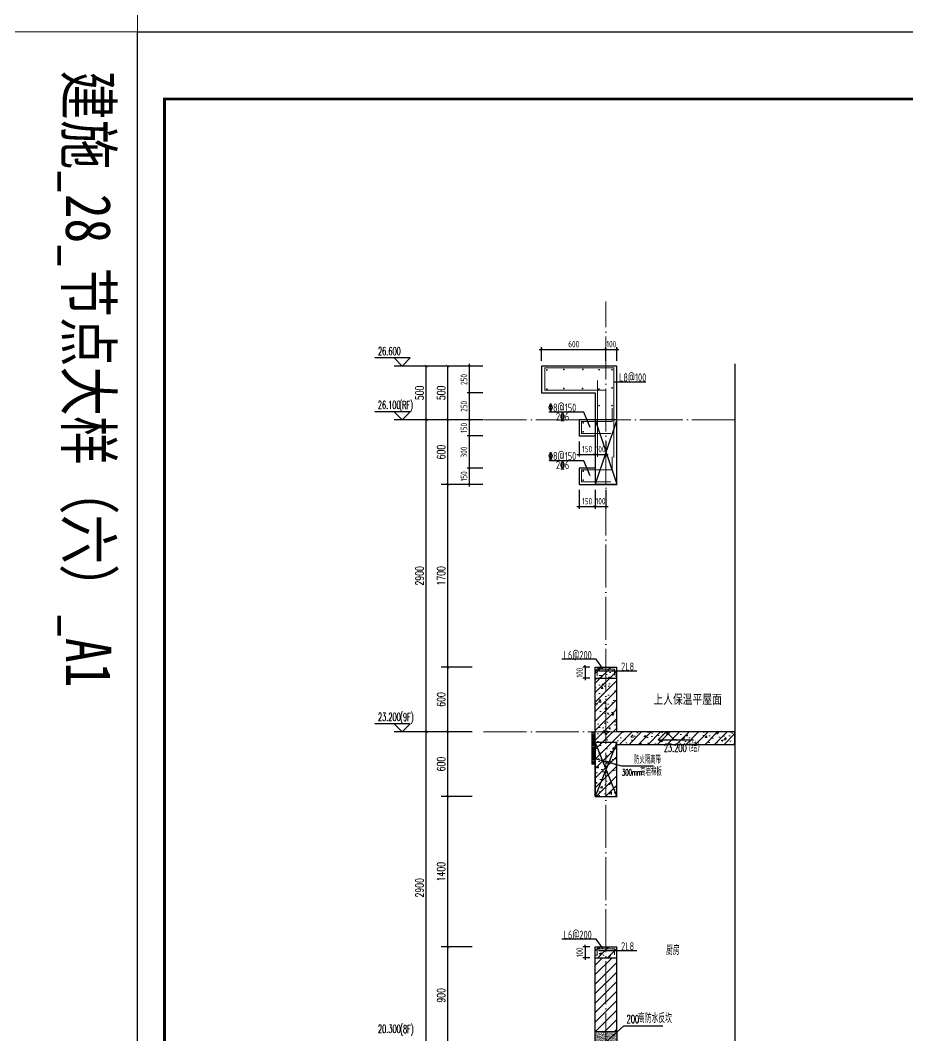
# Model space of a CAD drawing. Extents: x -668857 to 154266, y -275694 to 291306.
# Drawn here: x 89767 to 98016, y 157874 to 167313 of the extents above; entities that cross this region are included whole.
import ezdxf

# ---------------------------------------------------------------- set-up
doc = ezdxf.new("R2010")
doc.units = 0
doc.header["$LTSCALE"] = 1000
doc.linetypes.add('DOTE', pattern=[2.42, 2, -0.2, 0.02, -0.2])
doc.layers.get('0').update_dxf_attribs({"linetype": 'CONTINUOUS'})
doc.layers.get('DEFPOINTS').update_dxf_attribs({"linetype": 'CONTINUOUS'})
for name, color, linetype in [('DIM', 2, 'CONTINUOUS'), ('DIM_ELEV', 3, 'CONTINUOUS'), ('DIM_IDEN', 67, 'CONTINUOUS'), ('DIM_SYMB', 3, 'CONTINUOUS'), ('PUB_DIM', 3, 'CONTINUOUS'), ('PUB_TEXT', 2, 'CONTINUOUS'), ('REIN', 6, 'CONTINUOUS'), ('S-大样-砼线', 7, 'CONTINUOUS'), ('S-引出线', 40, 'CONTINUOUS'), ('TEXT', 2, 'CONTINUOUS'), ('WALL', 5, 'CONTINUOUS'), ('yichutu', 7, 'CONTINUOUS'), ('导图字', 7, 'CONTINUOUS'), ('看线', 251, 'CONTINUOUS'), ('立面-看线', 251, 'CONTINUOUS')]:
    doc.layers.add(name, color=color, linetype=linetype)
for name, color, linetype, lineweight in [('DOTE', 19, 'DOTE', 9), ('PUB_HATCH', 8, 'CONTINUOUS', 9), ('内粉刷', 37, 'CONTINUOUS', 9), ('图框', 9, 'CONTINUOUS', 18)]:
    doc.layers.add(name, color=color, linetype=linetype, lineweight=lineweight)
doc.styles.add('_TCH_DIM', font='SIMPLEX.shx', dxfattribs={"width": 0.7, "bigfont": 'GBCBIG.shx'})
doc.styles.add('_TCH_DIM_T3', font='SIMPLEX', dxfattribs={"width": 0.705882, "bigfont": 'GBCBIG'})
doc.styles.add('DIM_FONT_T3', font='SIMPLEX', dxfattribs={"width": 0.705882, "bigfont": 'GBCBIG'})
doc.styles.add('TSSD_DIMENSION', font='Tssdeng.shx', dxfattribs={"width": 0.7, "bigfont": 'tssdchn.shx'})
doc.styles.add('TSSD_REIN', font='tssdeng.shx', dxfattribs={"width": 0.7, "height": 300, "bigfont": 'tssdchn.shx'})
doc.styles.add('w', font='tssdeng.shx', dxfattribs={"width": 0.8, "bigfont": 'tssdchn.shx'})
doc.styles.add('黑体', font='simhei.ttf')
doc.dimstyles.new('_TCH_ARCH&&25', dxfattribs={"dimtxt": 74.375, "dimasz": 25, "dimexe": 62.5, "dimexo": 75, "dimgap": 25, "dimtad": 1, "dimdec": 0, "dimzin": 0, "dimdsep": 46, "dimtxsty": '_TCH_DIM_T3', "dimblk": 'ARCHTICK', "dimcen": 0.09, "dimclrt": 7, "dimazin": 0, "dimtfac": 1, "dimtdec": 0, "dimtix": 1, "dimtmove": 2, "dimatfit": 3, "dimldrblk": 'ARCHTICK', "dimfxl": 0, "dimtolj": 1, "dimtzin": 0, "dimarcsym": 0})
doc.dimstyles.new('TSSD_20_20', dxfattribs={"dimtxt": 60, "dimasz": 20, "dimexe": 20, "dimexo": 50, "dimgap": 20, "dimtad": 1, "dimdec": 0, "dimzin": 0, "dimdsep": 46, "dimtxsty": 'TSSD_DIMENSION', "dimblk": 'ARCHTICK', "dimblk1": 'ARCHTICK', "dimblk2": 'ARCHTICK', "dimcen": 0, "dimdle": 20, "dimclrt": 7, "dimadec": 0, "dimazin": 0, "dimtfac": 1, "dimtdec": 0, "dimtix": 1, "dimtmove": 2, "dimatfit": 3, "dimfxl": 0, "dimtolj": 1, "dimtzin": 0, "dimarcsym": 0})
pattern_1 = [(45, (0, 0), (-44.194174, 44.194174), []), (50, (0, 0), (179.315046, -15.688034), [18.75, -206.25]), (355, (0, 0), (-34.687833, 188.048033), [15, -165]), (100.4514, (14.94, -1.3), (144.627345, 172.359886), [15.935047, -175.285528]), (46.1842, (0, 50), (266.81026, -41.379754), [28.125, -309.375]), (96.6356, (22.23, 46.55), (233.665676, 243.52947), [23.90257, -262.92825]), (351.1842, (0, 50), (233.66549, 243.52965), [22.5, -247.5]), (21, (25, 37.5), (149.226763, -100.654723), [18.75, -206.25]), (326, (25, 37.5), (60.828833, 181.28751), [15, -165]), (71.4514, (37.44, 29.11), (210.055657, 80.632624), [15.935047, -175.285528]), (37.5, (0, 0), (3.039964, 83.2234635), [0, -163, 0, -167.5, 0, -165.625]), (7.5, (0, 0), (65.767384, 98.602928), [0, -95.5, 0, -159.25, 0, -63.125]), (327.5, (-55.75, 0), (133.455609, -5.638718), [0, -62.5, 0, -195, 0, -258.75]), (317.5, (-80.75, 0), (145.796542, 25.026246), [0, -81.25, 0, -129.5, 0, -183.75])]
pattern_2 = [(45, (-562273.49, 314642.066), (-44.194174, 44.194174), []), (50, (-562273.49, 314642.07), (179.315046, -15.688034), [18.75, -206.25]), (355, (-562273.49, 314642.07), (-34.687833, 188.048033), [15, -165]), (100.4514, (-562258.55, 314640.76), (144.627345, 172.359886), [15.935047, -175.28553]), (46.1842, (-562273.49, 314692.07), (266.81026, -41.37975), [28.125, -309.375]), (96.6356, (-562251.25, 314688.62), (233.66568, 243.52947), [23.90257, -262.92825]), (351.1842, (-562273.5, 314692.07), (233.66549, 243.52965), [22.5, -247.5]), (21, (-562248.49, 314679.57), (149.226763, -100.654723), [18.75, -206.25]), (326, (-562248.49, 314679.57), (60.828833, 181.28751), [15, -165]), (71.4514, (-562236.05, 314671.18), (210.055657, 80.632624), [15.935047, -175.28553]), (37.5, (-562273.49, 314642.066), (3.039964, 83.2234635), [0, -163, 0, -167.5, 0, -165.625]), (7.5, (-562273.49, 314642.07), (65.767384, 98.602928), [0, -95.5, 0, -159.25, 0, -63.125]), (327.5, (-562329.24, 314642.066), (133.455609, -5.638718), [0, -62.5, 0, -195, 0, -258.75]), (317.5, (-562354.24, 314642.07), (145.796542, 25.026246), [0, -81.25, 0, -129.5, 0, -183.75])]

# ---------------------------------------------------------------- blocks, each defined once
blk = doc.blocks.new('GFDDDDRG')
at = {"layer": '图框'}
blk.add_lwpolyline([(923310, -107437), (923310, -159999), (893610, -159999), (893610, -107437)], close=True, dxfattribs=at)
blk.add_lwpolyline([(923310, -107437), (923310, -159999), (893610, -159999), (893610, -107437)], close=True, dxfattribs=at)
at = {"layer": '图框', "const_width": 50}
blk.add_lwpolyline([(894110, -159499), (922810, -159499), (922810, -108687), (894110, -108687)], close=True, dxfattribs=at)
blk = doc.blocks.new('yct-1051-594-26275-14850-25-1002.0')
at = {"layer": 'yichutu', "color": 7}
blk.add_lwpolyline([(0, 0), (0, 14850), (26275, 14850), (26275, 0)], close=True, dxfattribs=at)
blk = doc.blocks.new('_ArchTick')
at = {"color": 0, "linetype": 'ByBlock', "const_width": 0.15}
blk.add_lwpolyline([(-0.5, -0.5), (0.5, 0.5)], dxfattribs=at)
blk = doc.blocks.new('*D2228')
at = {"layer": 'DEFPOINTS', "color": 0}
for p in [(950479.7, -117286.1), (950645.6, -117286.1), (950479.7, -117371.1)]:
    blk.add_point(p, dxfattribs=at)
at = {"layer": 'PUB_DIM', "color": 0, "lineweight": -2}
for p, q in [((950554.7, -117286.1), (950708.1, -117286.1)), ((950645.6, -117286.1), (950645.6, -117261.1)), ((950645.6, -117371.1), (950645.6, -117286.1)), ((950554.7, -117371.1), (950708.1, -117371.1)), ((950645.6, -117371.1), (950645.6, -117396.1))]:
    blk.add_line(p, q, dxfattribs=at)
at = {"layer": 'PUB_DIM', "color": 0, "lineweight": -2, "xscale": 25, "yscale": 25, "zscale": 25}
for p, rotation in [((950645.6, -117286.1), 270), ((950645.6, -117371.1), 90)]:
    blk.add_blockref('_ArchTick', p, dxfattribs=dict(at, rotation=rotation))
at = {"layer": 'PUB_DIM', "color": 7, "insert": (950583.4, -117328.6), "char_height": 74.38, "attachment_point": 5, "rotation": 90, "style": '_TCH_DIM_T3'}
blk.add_mtext('\\A1;85', dxfattribs=at)
blk = doc.blocks.new('VDVDXAXFSFFX')
at = {"layer": 'PUB_HATCH'}
h = blk.add_hatch(dxfattribs=at)
h.set_pattern_fill('DOTS', color=251, scale=2, style=0)
h.set_pattern_definition([(0, (924712.4965, -148185.593), (1.5875, 3.175), [0, -3.175])])
h.paths.add_polyline_path([(924682.5, -148185.6), (924712.5, -148185.6), (924712.5, -147935.6), (924712.5, -147885.6), (924712.5, -147885.6), (924712.5, -147885.6), (924682.5, -147885.6)])
at = {"layer": 'DIM_IDEN', "color": 5}
for p, q in [((924695.5, -148129.3), (924955.6, -148202.9)), ((924955.6, -148202.9), (925253.4, -148202.9))]:
    blk.add_line(p, q, dxfattribs=at)
at = {"layer": 'PUB_HATCH', "color": 5}
blk.add_lwpolyline([(924712.5, -147885.6), (924682.5, -147885.6), (924682.5, -148185.6), (924712.5, -148185.6)], close=True, dxfattribs=at)
at = {"layer": 'PUB_TEXT', "style": 'DIM_FONT_T3', "width": 0.705882}
blk.add_text('防火隔离带', height=71.49, dxfattribs=at).set_placement((925072.6, -148181.9))
at = {"layer": 'PUB_TEXT', "color": 5, "style": 'DIM_FONT_T3'}
for s, height, width, p in [('300mm', 59.5, 0.49827, (924960.4, -148292.9)), ('高岩棉板', 71.49, 0.705882, (925129.8, -148292.9))]:
    blk.add_text(s, height=height, dxfattribs=dict(at, width=width)).set_placement(p)
blk = doc.blocks.new('*D2743')
at = {"layer": 'DEFPOINTS', "color": 0}
for p in [(94961.1, 163449), (95111.1, 163449), (95111.1, 163277.1)]:
    blk.add_point(p, dxfattribs=at)
at = {"layer": 'DIM', "color": 0, "lineweight": -2}
for p, q in [((94961.1, 163399), (94961.1, 163257.1)), ((95111.1, 163399), (95111.1, 163257.1)), ((94941.1, 163277.1), (95131.1, 163277.1))]:
    blk.add_line(p, q, dxfattribs=at)
at = {"layer": 'DIM', "color": 0, "lineweight": -2, "xscale": 20, "yscale": 20, "zscale": 20, "rotation": 180}
blk.add_blockref('_ArchTick', (94961.1, 163277.1), dxfattribs=at)
at = {"layer": 'DIM', "color": 0, "lineweight": -2, "xscale": 20, "yscale": 20, "zscale": 20}
blk.add_blockref('_ArchTick', (95111.1, 163277.1), dxfattribs=at)
at = {"layer": 'DIM', "color": 7, "insert": (95036.1, 163327.1), "char_height": 60, "attachment_point": 5, "style": 'TSSD_DIMENSION'}
blk.add_mtext('\\A1;150', dxfattribs=at)
blk = doc.blocks.new('*D2744')
at = {"layer": 'DEFPOINTS', "color": 0}
for p in [(95111.1, 163449), (95211.1, 163449), (95211.1, 163277.1)]:
    blk.add_point(p, dxfattribs=at)
at = {"layer": 'DIM', "color": 0, "lineweight": -2}
for p, q in [((95111.1, 163399), (95111.1, 163257.1)), ((95211.1, 163399), (95211.1, 163257.1)), ((95111.1, 163277.1), (95091.1, 163277.1)), ((95111.1, 163277.1), (95211.1, 163277.1)), ((95211.1, 163277.1), (95231.1, 163277.1))]:
    blk.add_line(p, q, dxfattribs=at)
at = {"layer": 'DIM', "color": 0, "lineweight": -2, "xscale": 20, "yscale": 20, "zscale": 20}
blk.add_blockref('_ArchTick', (95111.1, 163277.1), dxfattribs=at)
at = {"layer": 'DIM', "color": 0, "lineweight": -2, "xscale": 20, "yscale": 20, "zscale": 20, "rotation": 180}
blk.add_blockref('_ArchTick', (95211.1, 163277.1), dxfattribs=at)
at = {"layer": 'DIM', "color": 7, "insert": (95161.1, 163327.1), "char_height": 60, "attachment_point": 5, "style": 'TSSD_DIMENSION'}
blk.add_mtext('\\A1;100', dxfattribs=at)
blk = doc.blocks.new('*D2745')
at = {"layer": 'DEFPOINTS', "color": 0}
for p in [(95211.1, 164253.2), (94611.1, 164099), (95211.1, 164099)]:
    blk.add_point(p, dxfattribs=at)
at = {"layer": 'DIM', "color": 0, "lineweight": -2}
for p, q in [((94591.1, 164253.2), (95231.1, 164253.2)), ((94611.1, 164149), (94611.1, 164273.2)), ((95211.1, 164149), (95211.1, 164273.2))]:
    blk.add_line(p, q, dxfattribs=at)
at = {"layer": 'DIM', "color": 0, "lineweight": -2, "xscale": 20, "yscale": 20, "zscale": 20, "rotation": 180}
blk.add_blockref('_ArchTick', (94611.1, 164253.2), dxfattribs=at)
at = {"layer": 'DIM', "color": 0, "lineweight": -2, "xscale": 20, "yscale": 20, "zscale": 20}
blk.add_blockref('_ArchTick', (95211.1, 164253.2), dxfattribs=at)
at = {"layer": 'DIM', "color": 7, "insert": (94911.1, 164303.2), "char_height": 60, "attachment_point": 5, "style": 'TSSD_DIMENSION'}
blk.add_mtext('\\A1;600', dxfattribs=at)
blk = doc.blocks.new('*D2746')
at = {"layer": 'DEFPOINTS', "color": 0}
for p in [(95311.1, 164253.2), (95211.1, 164099), (95311.1, 164099)]:
    blk.add_point(p, dxfattribs=at)
at = {"layer": 'DIM', "color": 0, "lineweight": -2}
for p, q in [((95211.1, 164253.2), (95191.1, 164253.2)), ((95211.1, 164149), (95211.1, 164273.2)), ((95211.1, 164253.2), (95311.1, 164253.2)), ((95311.1, 164149), (95311.1, 164273.2)), ((95311.1, 164253.2), (95331.1, 164253.2))]:
    blk.add_line(p, q, dxfattribs=at)
at = {"layer": 'DIM', "color": 0, "lineweight": -2, "xscale": 20, "yscale": 20, "zscale": 20}
blk.add_blockref('_ArchTick', (95211.1, 164253.2), dxfattribs=at)
at = {"layer": 'DIM', "color": 0, "lineweight": -2, "xscale": 20, "yscale": 20, "zscale": 20, "rotation": 180}
blk.add_blockref('_ArchTick', (95311.1, 164253.2), dxfattribs=at)
at = {"layer": 'DIM', "color": 7, "insert": (95261.1, 164303.2), "char_height": 60, "attachment_point": 5, "style": 'TSSD_DIMENSION'}
blk.add_mtext('\\A1;100', dxfattribs=at)
blk = doc.blocks.new('*D2747')
at = {"layer": 'DEFPOINTS', "color": 0}
for p in [(94961.1, 162999), (95111.1, 162999), (95111.1, 162792.6)]:
    blk.add_point(p, dxfattribs=at)
at = {"layer": 'DIM', "color": 0, "lineweight": -2}
for p, q in [((94961.1, 162949), (94961.1, 162772.6)), ((95111.1, 162949), (95111.1, 162772.6)), ((94941.1, 162792.6), (95131.1, 162792.6))]:
    blk.add_line(p, q, dxfattribs=at)
at = {"layer": 'DIM', "color": 0, "lineweight": -2, "xscale": 20, "yscale": 20, "zscale": 20, "rotation": 180}
blk.add_blockref('_ArchTick', (94961.1, 162792.6), dxfattribs=at)
at = {"layer": 'DIM', "color": 0, "lineweight": -2, "xscale": 20, "yscale": 20, "zscale": 20}
blk.add_blockref('_ArchTick', (95111.1, 162792.6), dxfattribs=at)
at = {"layer": 'DIM', "color": 7, "insert": (95036.1, 162842.6), "char_height": 60, "attachment_point": 5, "style": 'TSSD_DIMENSION'}
blk.add_mtext('\\A1;150', dxfattribs=at)
blk = doc.blocks.new('*D2748')
at = {"layer": 'DEFPOINTS', "color": 0}
for p in [(95111.1, 162999), (95211.1, 162999), (95211.1, 162792.6)]:
    blk.add_point(p, dxfattribs=at)
at = {"layer": 'DIM', "color": 0, "lineweight": -2}
for p, q in [((95111.1, 162949), (95111.1, 162772.6)), ((95211.1, 162949), (95211.1, 162772.6)), ((95111.1, 162792.6), (95091.1, 162792.6)), ((95111.1, 162792.6), (95211.1, 162792.6)), ((95211.1, 162792.6), (95231.1, 162792.6))]:
    blk.add_line(p, q, dxfattribs=at)
at = {"layer": 'DIM', "color": 0, "lineweight": -2, "xscale": 20, "yscale": 20, "zscale": 20}
blk.add_blockref('_ArchTick', (95111.1, 162792.6), dxfattribs=at)
at = {"layer": 'DIM', "color": 0, "lineweight": -2, "xscale": 20, "yscale": 20, "zscale": 20, "rotation": 180}
blk.add_blockref('_ArchTick', (95211.1, 162792.6), dxfattribs=at)
at = {"layer": 'DIM', "color": 7, "insert": (95161.1, 162842.6), "char_height": 60, "attachment_point": 5, "style": 'TSSD_DIMENSION'}
blk.add_mtext('\\A1;100', dxfattribs=at)
blk = doc.blocks.new('*D2749')
at = {"layer": 'DEFPOINTS', "color": 0}
for p in [(93940.9, 164099), (94115.5, 164099), (94115.5, 163849)]:
    blk.add_point(p, dxfattribs=at)
at = {"layer": 'DIM', "color": 0, "lineweight": -2}
for p, q in [((94065.5, 164099), (93920.9, 164099)), ((93940.9, 163829), (93940.9, 164119)), ((94065.5, 163849), (93920.9, 163849))]:
    blk.add_line(p, q, dxfattribs=at)
at = {"layer": 'DIM', "color": 0, "lineweight": -2, "xscale": 20, "yscale": 20, "zscale": 20}
for p, rotation in [((93940.9, 164099), 90), ((93940.9, 163849), 270)]:
    blk.add_blockref('_ArchTick', p, dxfattribs=dict(at, rotation=rotation))
at = {"layer": 'DIM', "color": 7, "insert": (93890.9, 163974), "char_height": 60, "attachment_point": 5, "rotation": 90, "style": 'TSSD_DIMENSION'}
blk.add_mtext('\\A1;250', dxfattribs=at)
blk = doc.blocks.new('*D2750')
at = {"layer": 'DEFPOINTS', "color": 0}
for p in [(93940.9, 163849), (94115.5, 163849), (94115.5, 163599)]:
    blk.add_point(p, dxfattribs=at)
at = {"layer": 'DIM', "color": 0, "lineweight": -2}
for p, q in [((93940.9, 163579), (93940.9, 163869)), ((94065.5, 163849), (93920.9, 163849)), ((94065.5, 163599), (93920.9, 163599))]:
    blk.add_line(p, q, dxfattribs=at)
at = {"layer": 'DIM', "color": 0, "lineweight": -2, "xscale": 20, "yscale": 20, "zscale": 20}
for p, rotation in [((93940.9, 163849), 90), ((93940.9, 163599), 270)]:
    blk.add_blockref('_ArchTick', p, dxfattribs=dict(at, rotation=rotation))
at = {"layer": 'DIM', "color": 7, "insert": (93890.9, 163724), "char_height": 60, "attachment_point": 5, "rotation": 90, "style": 'TSSD_DIMENSION'}
blk.add_mtext('\\A1;250', dxfattribs=at)
blk = doc.blocks.new('*D2751')
at = {"layer": 'DEFPOINTS', "color": 0}
for p in [(93940.9, 163599), (94115.5, 163599), (94115.5, 163449)]:
    blk.add_point(p, dxfattribs=at)
at = {"layer": 'DIM', "color": 0, "lineweight": -2}
for p, q in [((94065.5, 163599), (93920.9, 163599)), ((93940.9, 163429), (93940.9, 163619)), ((94065.5, 163449), (93920.9, 163449))]:
    blk.add_line(p, q, dxfattribs=at)
at = {"layer": 'DIM', "color": 0, "lineweight": -2, "xscale": 20, "yscale": 20, "zscale": 20}
for p, rotation in [((93940.9, 163599), 90), ((93940.9, 163449), 270)]:
    blk.add_blockref('_ArchTick', p, dxfattribs=dict(at, rotation=rotation))
at = {"layer": 'DIM', "color": 7, "insert": (93890.9, 163524), "char_height": 60, "attachment_point": 5, "rotation": 90, "style": 'TSSD_DIMENSION'}
blk.add_mtext('\\A1;150', dxfattribs=at)
blk = doc.blocks.new('*D2752')
at = {"layer": 'DEFPOINTS', "color": 0}
for p in [(93940.9, 163449), (94115.5, 163449), (94115.5, 163149)]:
    blk.add_point(p, dxfattribs=at)
at = {"layer": 'DIM', "color": 0, "lineweight": -2}
for p, q in [((94065.5, 163449), (93920.9, 163449)), ((93940.9, 163129), (93940.9, 163469)), ((94065.5, 163149), (93920.9, 163149))]:
    blk.add_line(p, q, dxfattribs=at)
at = {"layer": 'DIM', "color": 0, "lineweight": -2, "xscale": 20, "yscale": 20, "zscale": 20}
for p, rotation in [((93940.9, 163449), 90), ((93940.9, 163149), 270)]:
    blk.add_blockref('_ArchTick', p, dxfattribs=dict(at, rotation=rotation))
at = {"layer": 'DIM', "color": 7, "insert": (93890.9, 163299), "char_height": 60, "attachment_point": 5, "rotation": 90, "style": 'TSSD_DIMENSION'}
blk.add_mtext('\\A1;300', dxfattribs=at)
blk = doc.blocks.new('*D2753')
at = {"layer": 'DEFPOINTS', "color": 0}
for p in [(93940.9, 163149), (94115.5, 163149), (94115.5, 162999)]:
    blk.add_point(p, dxfattribs=at)
at = {"layer": 'DIM', "color": 0, "lineweight": -2}
for p, q in [((94065.5, 163149), (93920.9, 163149)), ((93940.9, 162979), (93940.9, 163169)), ((94065.5, 162999), (93920.9, 162999))]:
    blk.add_line(p, q, dxfattribs=at)
at = {"layer": 'DIM', "color": 0, "lineweight": -2, "xscale": 20, "yscale": 20, "zscale": 20}
for p, rotation in [((93940.9, 163149), 90), ((93940.9, 162999), 270)]:
    blk.add_blockref('_ArchTick', p, dxfattribs=dict(at, rotation=rotation))
at = {"layer": 'DIM', "color": 7, "insert": (93890.9, 163074), "char_height": 60, "attachment_point": 5, "rotation": 90, "style": 'TSSD_DIMENSION'}
blk.add_mtext('\\A1;150', dxfattribs=at)
blk = doc.blocks.new('*D2785')
at = {"layer": 'DEFPOINTS', "color": 0}
for p in [(93740.9, 158699), (94040.9, 158699), (94040.9, 157799)]:
    blk.add_point(p, dxfattribs=at)
at = {"layer": 'PUB_DIM', "color": 0, "lineweight": -2}
for p, q in [((93965.9, 158699), (93678.4, 158699)), ((93740.9, 157799), (93740.9, 158699)), ((93965.9, 157799), (93678.4, 157799))]:
    blk.add_line(p, q, dxfattribs=at)
at = {"layer": 'PUB_DIM', "color": 0, "lineweight": -2, "xscale": 25, "yscale": 25, "zscale": 25}
for p, rotation in [((93740.9, 158699), 90), ((93740.9, 157799), 270)]:
    blk.add_blockref('_ArchTick', p, dxfattribs=dict(at, rotation=rotation))
at = {"layer": 'PUB_DIM', "color": 7, "insert": (93678.7, 158249), "char_height": 74.38, "attachment_point": 5, "rotation": 90, "style": '_TCH_DIM_T3'}
blk.add_mtext('\\A1;900', dxfattribs=at)
blk = doc.blocks.new('*D2786')
at = {"layer": 'DEFPOINTS', "color": 0}
for p in [(93740.9, 160099), (94040.9, 160099), (94040.9, 158699)]:
    blk.add_point(p, dxfattribs=at)
at = {"layer": 'PUB_DIM', "color": 0, "lineweight": -2}
for p, q in [((93965.9, 160099), (93678.4, 160099)), ((93740.9, 158699), (93740.9, 160099)), ((93965.9, 158699), (93678.4, 158699))]:
    blk.add_line(p, q, dxfattribs=at)
at = {"layer": 'PUB_DIM', "color": 0, "lineweight": -2, "xscale": 25, "yscale": 25, "zscale": 25}
for p, rotation in [((93740.9, 160099), 90), ((93740.9, 158699), 270)]:
    blk.add_blockref('_ArchTick', p, dxfattribs=dict(at, rotation=rotation))
at = {"layer": 'PUB_DIM', "color": 7, "insert": (93678.7, 159399), "char_height": 74.38, "attachment_point": 5, "rotation": 90, "style": '_TCH_DIM_T3'}
blk.add_mtext('\\A1;1400', dxfattribs=at)
blk = doc.blocks.new('*D2787')
at = {"layer": 'DEFPOINTS', "color": 0}
for p in [(93740.9, 160699), (94040.9, 160699), (94040.9, 160099)]:
    blk.add_point(p, dxfattribs=at)
at = {"layer": 'PUB_DIM', "color": 0, "lineweight": -2}
for p, q in [((93965.9, 160699), (93678.4, 160699)), ((93740.9, 160099), (93740.9, 160699)), ((93965.9, 160099), (93678.4, 160099))]:
    blk.add_line(p, q, dxfattribs=at)
at = {"layer": 'PUB_DIM', "color": 0, "lineweight": -2, "xscale": 25, "yscale": 25, "zscale": 25}
for p, rotation in [((93740.9, 160699), 90), ((93740.9, 160099), 270)]:
    blk.add_blockref('_ArchTick', p, dxfattribs=dict(at, rotation=rotation))
at = {"layer": 'PUB_DIM', "color": 7, "insert": (93678.7, 160399), "char_height": 74.38, "attachment_point": 5, "rotation": 90, "style": '_TCH_DIM_T3'}
blk.add_mtext('\\A1;600', dxfattribs=at)
blk = doc.blocks.new('*D2788')
at = {"layer": 'DEFPOINTS', "color": 0}
for p in [(93740.9, 161299), (94040.9, 161299), (94040.9, 160699)]:
    blk.add_point(p, dxfattribs=at)
at = {"layer": 'PUB_DIM', "color": 0, "lineweight": -2}
for p, q in [((93965.9, 161299), (93678.4, 161299)), ((93740.9, 160699), (93740.9, 161299)), ((93965.9, 160699), (93678.4, 160699))]:
    blk.add_line(p, q, dxfattribs=at)
at = {"layer": 'PUB_DIM', "color": 0, "lineweight": -2, "xscale": 25, "yscale": 25, "zscale": 25}
for p, rotation in [((93740.9, 161299), 90), ((93740.9, 160699), 270)]:
    blk.add_blockref('_ArchTick', p, dxfattribs=dict(at, rotation=rotation))
at = {"layer": 'PUB_DIM', "color": 7, "insert": (93678.7, 160999), "char_height": 74.38, "attachment_point": 5, "rotation": 90, "style": '_TCH_DIM_T3'}
blk.add_mtext('\\A1;600', dxfattribs=at)
blk = doc.blocks.new('*D2789')
at = {"layer": 'DEFPOINTS', "color": 0}
for p in [(93740.9, 162999), (94040.9, 162999), (94040.9, 161299)]:
    blk.add_point(p, dxfattribs=at)
at = {"layer": 'PUB_DIM', "color": 0, "lineweight": -2}
for p, q in [((93965.9, 162999), (93678.4, 162999)), ((93740.9, 161299), (93740.9, 162999)), ((93965.9, 161299), (93678.4, 161299))]:
    blk.add_line(p, q, dxfattribs=at)
at = {"layer": 'PUB_DIM', "color": 0, "lineweight": -2, "xscale": 25, "yscale": 25, "zscale": 25}
for p, rotation in [((93740.9, 162999), 90), ((93740.9, 161299), 270)]:
    blk.add_blockref('_ArchTick', p, dxfattribs=dict(at, rotation=rotation))
at = {"layer": 'PUB_DIM', "color": 7, "insert": (93678.7, 162149), "char_height": 74.38, "attachment_point": 5, "rotation": 90, "style": '_TCH_DIM_T3'}
blk.add_mtext('\\A1;1700', dxfattribs=at)
blk = doc.blocks.new('*D2790')
at = {"layer": 'DEFPOINTS', "color": 0}
for p in [(93740.9, 163599), (94040.9, 163599), (94040.9, 162999)]:
    blk.add_point(p, dxfattribs=at)
at = {"layer": 'PUB_DIM', "color": 0, "lineweight": -2}
for p, q in [((93965.9, 163599), (93678.4, 163599)), ((93740.9, 162999), (93740.9, 163599)), ((93965.9, 162999), (93678.4, 162999))]:
    blk.add_line(p, q, dxfattribs=at)
at = {"layer": 'PUB_DIM', "color": 0, "lineweight": -2, "xscale": 25, "yscale": 25, "zscale": 25}
for p, rotation in [((93740.9, 163599), 90), ((93740.9, 162999), 270)]:
    blk.add_blockref('_ArchTick', p, dxfattribs=dict(at, rotation=rotation))
at = {"layer": 'PUB_DIM', "color": 7, "insert": (93678.7, 163299), "char_height": 74.38, "attachment_point": 5, "rotation": 90, "style": '_TCH_DIM_T3'}
blk.add_mtext('\\A1;600', dxfattribs=at)
blk = doc.blocks.new('*D2791')
at = {"layer": 'DEFPOINTS', "color": 0}
for p in [(93740.9, 164099), (94040.9, 164099), (94040.9, 163599)]:
    blk.add_point(p, dxfattribs=at)
at = {"layer": 'PUB_DIM', "color": 0, "lineweight": -2}
for p, q in [((93965.9, 164099), (93678.4, 164099)), ((93740.9, 163599), (93740.9, 164099)), ((93965.9, 163599), (93678.4, 163599))]:
    blk.add_line(p, q, dxfattribs=at)
at = {"layer": 'PUB_DIM', "color": 0, "lineweight": -2, "xscale": 25, "yscale": 25, "zscale": 25}
for p, rotation in [((93740.9, 164099), 90), ((93740.9, 163599), 270)]:
    blk.add_blockref('_ArchTick', p, dxfattribs=dict(at, rotation=rotation))
at = {"layer": 'PUB_DIM', "color": 7, "insert": (93678.7, 163849), "char_height": 74.38, "attachment_point": 5, "rotation": 90, "style": '_TCH_DIM_T3'}
blk.add_mtext('\\A1;500', dxfattribs=at)
blk = doc.blocks.new('*D2797')
at = {"layer": 'DEFPOINTS', "color": 0}
for p in [(93540.9, 160699), (94040.9, 160699), (94040.9, 157799)]:
    blk.add_point(p, dxfattribs=at)
at = {"layer": 'PUB_DIM', "color": 0, "lineweight": -2}
for p, q in [((93965.9, 160699), (93478.4, 160699)), ((93540.9, 157799), (93540.9, 160699)), ((93965.9, 157799), (93478.4, 157799))]:
    blk.add_line(p, q, dxfattribs=at)
at = {"layer": 'PUB_DIM', "color": 0, "lineweight": -2, "xscale": 25, "yscale": 25, "zscale": 25}
for p, rotation in [((93540.9, 160699), 90), ((93540.9, 157799), 270)]:
    blk.add_blockref('_ArchTick', p, dxfattribs=dict(at, rotation=rotation))
at = {"layer": 'PUB_DIM', "color": 7, "insert": (93478.7, 159249), "char_height": 74.38, "attachment_point": 5, "rotation": 90, "style": '_TCH_DIM_T3'}
blk.add_mtext('\\A1;2900', dxfattribs=at)
blk = doc.blocks.new('*D2798')
at = {"layer": 'DEFPOINTS', "color": 0}
for p in [(93540.9, 163599), (94040.9, 163599), (94040.9, 160699)]:
    blk.add_point(p, dxfattribs=at)
at = {"layer": 'PUB_DIM', "color": 0, "lineweight": -2}
for p, q in [((93965.9, 163599), (93478.4, 163599)), ((93540.9, 160699), (93540.9, 163599)), ((93965.9, 160699), (93478.4, 160699))]:
    blk.add_line(p, q, dxfattribs=at)
at = {"layer": 'PUB_DIM', "color": 0, "lineweight": -2, "xscale": 25, "yscale": 25, "zscale": 25}
for p, rotation in [((93540.9, 163599), 90), ((93540.9, 160699), 270)]:
    blk.add_blockref('_ArchTick', p, dxfattribs=dict(at, rotation=rotation))
at = {"layer": 'PUB_DIM', "color": 7, "insert": (93478.7, 162149), "char_height": 74.38, "attachment_point": 5, "rotation": 90, "style": '_TCH_DIM_T3'}
blk.add_mtext('\\A1;2900', dxfattribs=at)
blk = doc.blocks.new('*D2799')
at = {"layer": 'DEFPOINTS', "color": 0}
for p in [(93540.9, 164099), (94040.9, 164099), (94040.9, 163599)]:
    blk.add_point(p, dxfattribs=at)
at = {"layer": 'PUB_DIM', "color": 0, "lineweight": -2}
for p, q in [((93965.9, 164099), (93478.4, 164099)), ((93540.9, 163599), (93540.9, 164099)), ((93965.9, 163599), (93478.4, 163599))]:
    blk.add_line(p, q, dxfattribs=at)
at = {"layer": 'PUB_DIM', "color": 0, "lineweight": -2, "xscale": 25, "yscale": 25, "zscale": 25}
for p, rotation in [((93540.9, 164099), 90), ((93540.9, 163599), 270)]:
    blk.add_blockref('_ArchTick', p, dxfattribs=dict(at, rotation=rotation))
at = {"layer": 'PUB_DIM', "color": 7, "insert": (93478.7, 163849), "char_height": 74.38, "attachment_point": 5, "rotation": 90, "style": '_TCH_DIM_T3'}
blk.add_mtext('\\A1;500', dxfattribs=at)
blk = doc.blocks.new('20210809.03562711')
at = {"layer": 'REIN', "const_width": 9}
for points in [[(87718.2, 67455), (87154.5, 67455), (87154.5, 67663.4), (87795.6, 67663.4), (87795.6, 66828.4)], [(87644.5, 66834), (87644.5, 67548.7)], [(87779.8, 66839.1), (87779.8, 66716.2), (87495.9, 66716.2), (87495.9, 66604.4), (87768.4, 66604.4)]]:
    blk.add_lwpolyline(points, dxfattribs=at)
at = {"layer": 'REIN', "const_width": 8}
for points in [[(87168.8, 67643.8, 1), (87176.8, 67643.8, 1)], [(87326.8, 67648.6, 1), (87334.8, 67648.6, 1)], [(87504.5, 67648.6, 1), (87512.5, 67648.6, 1)], [(87654.3, 67646.1, 1), (87662.3, 67646.1, 1)], [(87775, 67646.1, 1), (87783, 67646.1, 1)], [(87168.8, 67466.4, 1), (87176.8, 67466.4, 1)], [(87326.8, 67471.1, 1), (87334.8, 67471.1, 1)], [(87501.1, 67471.1, 1), (87509.1, 67471.1, 1)], [(87652.4, 67466.4, 1), (87660.4, 67466.4, 1)], [(87775, 67477.5, 1), (87783, 67477.5, 1)], [(87654.3, 67312.6, 1), (87662.3, 67312.6, 1)], [(87775, 67312.6, 1), (87783, 67312.6, 1)], [(87506.1, 66702.5, 1), (87514.1, 66702.5, 1)], [(87506.1, 66619.6, 1), (87514.1, 66619.6, 1)]]:
    blk.add_lwpolyline(points, format="xyb", close=True, dxfattribs=at)
at = {"layer": 'S-大样-砼线'}
for p, q in [((87622.4, 67180.9), (87822.4, 66580.9)), ((87822.4, 67180.9), (87622.4, 66580.9))]:
    blk.add_line(p, q, dxfattribs=at)
blk.add_lwpolyline([(87822.4, 67180.9), (87622.4, 67180.9), (87622.4, 66580.9), (87822.4, 66580.9)], close=True, dxfattribs=at)
at = {"layer": 'S-引出线'}
blk.add_line((87791.6, 67532.9), (88091.8, 67532.9), dxfattribs=at)
blk.add_lwpolyline([(87575.2, 66658.9), (87517.1, 66800.4), (87198.7, 66800.4)], dxfattribs=at)
at = {"layer": 'TEXT', "style": 'TSSD_REIN', "width": 0.7}
for s, p in [('L8@100', (87843.7, 67537)), ('%%1328@150', (87185.6, 66806.1)), ('2%%1326', (87257.5, 66722))]:
    blk.add_text(s, height=75, rotation=0, dxfattribs=at).set_placement(p)
blk = doc.blocks.new('20210809.03594991')
at = {"layer": 'REIN', "const_width": 9}
blk.add_lwpolyline([(87748.7, 66815.7), (87748.7, 66692.7), (87464.8, 66692.7), (87464.8, 66580.9), (87737.3, 66580.9)], dxfattribs=at)
at = {"layer": 'REIN', "const_width": 8}
for points in [[(87475, 66679.1, 1), (87483, 66679.1, 1)], [(87475, 66596.2, 1), (87483, 66596.2, 1)]]:
    blk.add_lwpolyline(points, format="xyb", close=True, dxfattribs=at)
at = {"layer": 'S-引出线'}
blk.add_lwpolyline([(87544.1, 66635.5), (87486, 66777), (87167.6, 66777)], dxfattribs=at)
at = {"layer": 'TEXT', "style": 'TSSD_REIN', "width": 0.7}
for s, p in [('%%1328@150', (87154.5, 66782.6)), ('2%%1326', (87226.4, 66698.6))]:
    blk.add_text(s, height=75, rotation=0, dxfattribs=at).set_placement(p)
blk = doc.blocks.new('*D3415')
at = {"layer": 'DEFPOINTS', "color": 0}
for p in [(95111.1, 158699), (95016.4, 158599), (95111.1, 158599)]:
    blk.add_point(p, dxfattribs=at)
at = {"layer": 'DIM', "color": 0, "lineweight": -2}
for p, q in [((95061.1, 158699), (94996.4, 158699)), ((95016.4, 158699), (95016.4, 158719)), ((95016.4, 158699), (95016.4, 158599)), ((95061.1, 158599), (94996.4, 158599)), ((95016.4, 158599), (95016.4, 158579))]:
    blk.add_line(p, q, dxfattribs=at)
at = {"layer": 'DIM', "color": 0, "lineweight": -2, "xscale": 20, "yscale": 20, "zscale": 20}
for p, rotation in [((95016.4, 158699), 270), ((95016.4, 158599), 90)]:
    blk.add_blockref('_ArchTick', p, dxfattribs=dict(at, rotation=rotation))
at = {"layer": 'DIM', "color": 7, "insert": (94966.4, 158649), "char_height": 60, "attachment_point": 5, "rotation": 90, "style": 'TSSD_DIMENSION'}
blk.add_mtext('\\A1;100', dxfattribs=at)
blk = doc.blocks.new('20210809.03331612')
at = {"layer": 'REIN', "const_width": 9}
blk.add_lwpolyline([(87484.2, 67998.8), (87484.2, 68062.6), (87644.1, 68062.6), (87644.1, 68004.6)], dxfattribs=at)
at = {"layer": 'REIN', "const_width": 8}
for points in [[(87497.7, 68047.5, 1), (87505.7, 68047.5, 1)], [(87625.1, 68047.5, 1), (87633.1, 68047.5, 1)]]:
    blk.add_lwpolyline(points, format="xyb", close=True, dxfattribs=at)
at = {"layer": 'S-大样-砼线'}
for p, q in [((87465.2, 67080.9), (87665.2, 66580.9)), ((87665.2, 67080.9), (87465.2, 66580.9))]:
    blk.add_line(p, q, dxfattribs=at)
blk.add_lwpolyline([(87665.2, 67080.9), (87465.2, 67080.9), (87465.2, 66580.9), (87665.2, 66580.9)], close=True, dxfattribs=at)
at = {"layer": 'S-引出线'}
for p, q in [((87474.6, 68154.8), (87154.5, 68154.8)), ((87538.8, 68062.6), (87474.6, 68154.8)), ((87501.7, 68047.5), (87853.3, 68047.5))]:
    blk.add_line(p, q, dxfattribs=at)
at = {"layer": 'TEXT', "style": 'w', "width": 0.7}
for s, p in [('L6@200', (87171.5, 68157)), ('2L8', (87706.2, 68049.9))]:
    blk.add_text(s, height=75, rotation=0, dxfattribs=at).set_placement(p)
blk = doc.blocks.new('*D3420')
at = {"layer": 'DEFPOINTS', "color": 0}
for p in [(95111.1, 161299), (95016.4, 161199), (95111.1, 161199)]:
    blk.add_point(p, dxfattribs=at)
at = {"layer": 'DIM', "color": 0, "lineweight": -2}
for p, q in [((95016.4, 161299), (95016.4, 161319)), ((95061.1, 161299), (94996.4, 161299)), ((95016.4, 161299), (95016.4, 161199)), ((95061.1, 161199), (94996.4, 161199)), ((95016.4, 161199), (95016.4, 161179))]:
    blk.add_line(p, q, dxfattribs=at)
at = {"layer": 'DIM', "color": 0, "lineweight": -2, "xscale": 20, "yscale": 20, "zscale": 20}
for p, rotation in [((95016.4, 161299), 270), ((95016.4, 161199), 90)]:
    blk.add_blockref('_ArchTick', p, dxfattribs=dict(at, rotation=rotation))
at = {"layer": 'DIM', "color": 7, "insert": (94966.4, 161249), "char_height": 60, "attachment_point": 5, "rotation": 90, "style": 'TSSD_DIMENSION'}
blk.add_mtext('\\A1;100', dxfattribs=at)
blk = doc.blocks.new('GDGDGRDDSF')
at = {"layer": 'PUB_HATCH'}
h = blk.add_hatch(dxfattribs=at)
h.set_pattern_fill('钢筋混凝土', color=256, scale=25, style=0)
h.set_pattern_definition(pattern_1)
h.paths.add_polyline_path([(950064.5, -116486.1), (950064.5, -116386.1), (949864.5, -116386.1), (949864.5, -116486.1)])
h = blk.add_hatch(dxfattribs=at)
h.set_pattern_fill('普通砖', color=256, scale=25, style=0)
h.set_pattern_definition([(45, (0, 44.88), (-44.1941915, 44.1941915), [])])
h.paths.add_polyline_path([(950064.5, -117171.1), (950064.5, -116486.1), (949864.5, -116486.1), (949864.5, -117171.1)])
h = blk.add_hatch(dxfattribs=at)
h.set_pattern_fill('钢筋混凝土', color=256, scale=25, style=0)
h.set_pattern_definition(pattern_1)
h.paths.add_polyline_path([(951163, -117371.1), (949864.5, -117371.1), (950064.5, -117471.1), (951163, -117471.1)])
h = blk.add_hatch(dxfattribs=at)
h.set_pattern_fill('钢筋混凝土', color=256, scale=25, style=0)
h.set_pattern_definition(pattern_1)
h.paths.add_polyline_path([(950064.5, -117886.1), (950064.5, -117471.1), (949864.5, -117371.1), (949864.5, -117886.1)])
at = {"layer": '立面-看线'}
h = blk.add_hatch(dxfattribs=at)
h.set_pattern_fill('碎沙', color=256, scale=4)
h.set_pattern_definition([(37.5, (148811.253, -502733.035), (-0.32000626, 9.78826475), [0, -7.7216, 0, -8.636, 0, -8.255]), (7.5, (148811.253, -502733.035), (8.99046566, 14.33650201), [0, -4.1656, 0, -6.9596, 0, -2.667]), (327.5, (148805.004, -502733.035), (15.819847405, 0.02874369), [0, -2.54, 0, -9.144, 0, -11.938]), (317.5, (148805.004, -502733.035), (15.27112905, 4.45858647), [0, -1.27, 0, -5.9944, 0, -6.858])])
h.paths.add_polyline_path([(949864.5, -117371.1), (950064.5, -117371.1), (950064.5, -117171.1), (949864.5, -117171.1)])
at = {"layer": 'DIM_IDEN'}
for p, q in [((949964.5, -117271.1), (950131.3, -117119.6)), ((950131.3, -117119.6), (950491.5, -117119.6))]:
    blk.add_line(p, q, dxfattribs=at)
at = {"layer": 'WALL'}
for p, q in [((949864.5, -116486.1), (949864.5, -116386.1)), ((949864.5, -116386.1), (950064.5, -116386.1)), ((950064.5, -116486.1), (950064.5, -116386.1)), ((949864.5, -116486.1), (950064.5, -116486.1)), ((949864.5, -117171.1), (949864.5, -116486.1)), ((950064.5, -117171.1), (950064.5, -116486.1)), ((949864.5, -117171.1), (950064.5, -117171.1)), ((951163, -117371.1), (949864.5, -117371.1)), ((949864.5, -117886.1), (949864.5, -117371.1)), ((951163, -117471.1), (951163, -117371.1)), ((951163, -117471.1), (950064.5, -117471.1)), ((950064.5, -117886.1), (950064.5, -117471.1)), ((949864.5, -117886.1), (950064.5, -117886.1))]:
    blk.add_line(p, q, dxfattribs=at)
blk.add_lwpolyline([(949864.5, -117171.1), (950064.5, -117171.1), (950064.5, -117371.1), (949864.5, -117371.1)], close=True, dxfattribs=at)
at = {"layer": '内粉刷'}
blk.add_lwpolyline([(951163, -117346.1), (950084.5, -117346.1)], dxfattribs=at)
at = {"layer": '看线', "color": 32}
blk.add_lwpolyline([(951163, -117316.1), (950084.5, -117316.1)], dxfattribs=at)
at = {"layer": 'PUB_TEXT', "style": 'DIM_FONT_T3'}
for s, height, width, p in [('厨房', 89.36, 0.705882, (950523.7, -116460.5)), ('200', 74.38, 0.49827, (950156.3, -117093.3)), ('高防水反坎', 89.36, 0.705882, (950262.2, -117093.3))]:
    blk.add_text(s, height=height, dxfattribs=dict(at, width=width)).set_placement(p)
at = {"layer": 'PUB_DIM'}
dim = blk.add_aligned_dim(p1=(950479.7, -117371.1), p2=(950479.7, -117286.1), distance=-166, dimstyle='_TCH_ARCH&&25', dxfattribs=at)
dim.commit()
dim.dimension.update_dxf_attribs({"geometry": '*D2228', "text_midpoint": (950583.4, -117328.6)})

msp = doc.modelspace()

# ---------------------------------------------------------------- hatches: boundary and pattern name
at = {"layer": 'PUB_HATCH'}
h = msp.add_hatch(dxfattribs=at)
h.set_pattern_fill('钢筋混凝土', color=256, scale=25, style=0)
h.set_pattern_definition(pattern_2)
h.paths.add_polyline_path([(95244.4, 160659.03), (95311.06, 160699.03), (95311.06, 161299.03), (95111.06, 161299.03), (95111.06, 160699.03)])
h = msp.add_hatch(dxfattribs=at)
h.set_pattern_fill('钢筋混凝土', color=256, scale=25, style=0)
h.set_pattern_definition(pattern_2)
h.paths.add_polyline_path([(95311.06, 160099.03), (95311.06, 160579.03), (95244.4, 160659.03), (95111.06, 160699.03), (95111.06, 160099.03)])
h = msp.add_hatch(dxfattribs=at)
h.set_pattern_fill('钢筋混凝土', color=256, scale=25, style=0)
h.set_pattern_definition(pattern_2)
h.paths.add_polyline_path([(96409.59, 160699.03), (95311.06, 160699.03), (95244.4, 160659.03), (95311.06, 160579.03), (96409.59, 160579.03)])

# ---------------------------------------------------------------- linework, layer by layer
at = {"layer": 'DIM_ELEV'}
for p, q in [((93390.87, 164174.03), (93062.87, 164174.03)), ((93315.87, 164099.03), (93240.87, 164174.03)), ((93315.87, 164099.03), (93390.87, 164174.03)), ((93740.87, 164099.03), (93240.87, 164099.03)), ((93390.87, 163674.03), (93062.87, 163674.03)), ((93315.87, 163599.03), (93240.87, 163674.03)), ((93315.87, 163599.03), (93390.87, 163674.03)), ((93740.87, 163599.03), (93240.87, 163599.03)), ((93390.87, 160774.03), (93062.87, 160774.03)), ((93315.87, 160699.03), (93240.87, 160774.03)), ((93315.87, 160699.03), (93390.87, 160774.03)), ((93740.87, 160699.03), (93240.87, 160699.03))]:
    msp.add_line(p, q, dxfattribs=at)
at = {"layer": 'DIM_ELEV', "color": 3}
for p, q in [((95770.84, 160699.03), (95695.84, 160624.03)), ((95770.84, 160699.03), (95845.84, 160624.03)), ((95695.84, 160624.03), (96023.84, 160624.03))]:
    msp.add_line(p, q, dxfattribs=at)
at = {"layer": 'DIM_SYMB'}
msp.add_lwpolyline([(96409.59, 164119.03), (96409.59, 154487.16), (96462.09, 154468.05), (96357.09, 154449.54), (96409.59, 154430.91), (96409.59, 144799.03)], dxfattribs=at)
at = {"layer": 'DOTE', "color": 1, "linetype": 'DOTE', "ltscale": 0.2}
for p, q in [((95211.06, 145099.03), (95211.06, 164699.03)), ((96409.59, 163599.03), (94040.87, 163599.03)), ((96409.59, 160699.03), (94040.87, 160699.03))]:
    msp.add_line(p, q, dxfattribs=at)
at = {"layer": 'REIN', "const_width": 9}
msp.add_lwpolyline([(95130.05, 161216.86), (95130.05, 161280.67), (95289.94, 161280.67), (95289.94, 161222.71)], dxfattribs=at)
at = {"layer": 'REIN', "const_width": 8}
for points in [[(95143.54, 161265.61, 1), (95151.54, 161265.61, 1)], [(95270.98, 161265.61, 1), (95278.98, 161265.61, 1)]]:
    msp.add_lwpolyline(points, format="xyb", close=True, dxfattribs=at)
at = {"layer": 'S-大样-砼线'}
for p, q in [((95111.06, 160599.04), (95311.06, 160099.03)), ((95311.07, 160599.04), (95111.07, 160099.03))]:
    msp.add_line(p, q, dxfattribs=at)
msp.add_lwpolyline([(95311.06, 160599.04), (95111.06, 160599.04), (95111.06, 160099.03), (95311.06, 160099.03)], close=True, dxfattribs=at)
at = {"layer": 'S-引出线'}
for p, q in [((95120.47, 161372.93), (94800.39, 161372.93)), ((95184.69, 161280.67), (95120.47, 161372.93)), ((95147.54, 161265.61), (95499.17, 161265.61))]:
    msp.add_line(p, q, dxfattribs=at)
at = {"layer": 'WALL'}
for p, q in [((95311.06, 164099.04), (94611.06, 164099.04)), ((94611.06, 164099.04), (94611.06, 163849.04)), ((95311.06, 162999.04), (95311.06, 164099.04)), ((94611.06, 163849.04), (95111.06, 163849.04)), ((95111.06, 163849.04), (95111.06, 163599.04)), ((95111.06, 163599.04), (94961.06, 163599.04)), ((94961.06, 163599.04), (94961.06, 163449.04)), ((94961.06, 163449.04), (95111.06, 163449.04)), ((95111.06, 163449.04), (95111.06, 163149.04)), ((95111.06, 163149.04), (94961.06, 163149.04)), ((94961.06, 163149.04), (94961.06, 162999.04)), ((94961.06, 162999.04), (95311.06, 162999.04)), ((95111.06, 160699.03), (95111.06, 161299.03)), ((95111.06, 161299.03), (95311.06, 161299.03)), ((95311.06, 160699.03), (95311.06, 161299.03)), ((95111.06, 160099.03), (95111.06, 160699.03)), ((96409.59, 160699.03), (95311.06, 160699.03)), ((96409.59, 160579.03), (96409.59, 160699.03)), ((95311.06, 160099.03), (95311.06, 160579.03)), ((96409.59, 160579.03), (95311.06, 160579.03)), ((95111.06, 160099.03), (95311.06, 160099.03))]:
    msp.add_line(p, q, dxfattribs=at)
msp.add_lwpolyline([(95111.06, 161199.03), (95311.06, 161199.03)], dxfattribs=at)
at = {"layer": '图框', "color": 2}
msp.add_lwpolyline([(90857.01, 167207.06), (83107.01, 167207.06), (83107.01, 171707.06), (90857.01, 171707.06)], close=True, dxfattribs=at)

# ---------------------------------------------------------------- block references
at = {"xscale": 0.5, "yscale": 0.5, "zscale": 0.5}
msp.add_blockref('GFDDDDRG', (-355947.88, 220925.54), dxfattribs=at)
for name, p in [('VDVDXAXFSFFX', (-829601.43, 308584.63)), ('GDGDGRDDSF', (-854753.43, 275085.12))]:
    msp.add_blockref(name, p)
at = {"layer": 'S-大样-砼线'}
for name, p in [('20210809.03562711', (7488.68, 96418.7)), ('20210809.03594991', (7519.77, 96892.17)), ('20210809.03331612', (7645.88, 90618.1))]:
    msp.add_blockref(name, p, dxfattribs=at)
at = {"layer": 'yichutu', "rotation": 270}
msp.add_blockref('yct-1051-594-26275-14850-25-1002.0', (90857.01, 167207.06), dxfattribs=at)

# ---------------------------------------------------------------- texts
at = {"layer": 'DIM_ELEV', "color": 7, "style": '_TCH_DIM'}
for s, height, width, p in [('23.200', 74.375, 0.494118, (95749.28, 160511.51)), ('（结）', 84.397, 0.7, (95941.78, 160511.51))]:
    msp.add_text(s, height=height, dxfattribs=dict(at, width=width)).set_placement(p)
at = {"layer": 'PUB_TEXT'}
for s, height, style, width, p in [('26.600', 74.375, '_TCH_DIM', 0.494118, (93091.77, 164200.28)), ('26.100', 74.375, '_TCH_DIM', 0.494118, (93090.37, 163700.28)), ('(RF)', 74.375, '_TCH_DIM', 0.494118, (93289.12, 163699.06)), ('上人保温平屋面', 100, 'TSSD_REIN', 0.7, (95651.58, 160948.85)), ('23.200', 74.375, '_TCH_DIM', 0.494118, (93091.77, 160800.28)), ('(9F)', 74.375, '_TCH_DIM', 0.494118, (93297.17, 160799.06)), ('20.300', 74.375, '_TCH_DIM', 0.494118, (93091.77, 157900.28)), ('(8F)', 74.375, '_TCH_DIM', 0.494118, (93297.17, 157899.06))]:
    msp.add_text(s, height=height, dxfattribs=dict(at, style=style, width=width)).set_placement(p)
at = {"layer": 'TEXT', "style": 'w', "width": 0.7}
for s, p in [('L6@200', (94817.35, 161375.1)), ('2L8', (95352.04, 161268))]:
    msp.add_text(s, height=75, rotation=0, dxfattribs=at).set_placement(p)
at = {"layer": '导图字', "color": 1, "style": '黑体', "width": 0.8}
msp.add_text('建施_28_节点大样（六）_A1', height=420.5907, rotation=270, dxfattribs=at).set_placement((90191.15, 166846.27))

# ---------------------------------------------------------------- dimensions: what is measured, and where the dimension line sits
at = {"layer": 'DIM'}
for p1, p2, distance, picture, middle in [((94611.06, 164099.03), (95211.06, 164099.03), 154.16, '*D2745', (94911.06, 164303.19)), ((95211.06, 164099.03), (95311.06, 164099.03), 154.16, '*D2746', (95261.06, 164303.19)), ((94115.48, 163849.03), (94115.48, 164099.03), 174.61, '*D2749', (93890.87, 163974.03)), ((94115.48, 163599.03), (94115.48, 163849.03), 174.61, '*D2750', (93890.87, 163724.03)), ((94115.48, 163449.04), (94115.48, 163599.03), 174.61, '*D2751', (93890.87, 163524.03)), ((94115.48, 163149.03), (94115.48, 163449.04), 174.61, '*D2752', (93890.87, 163299.03)), ((94961.06, 163449.04), (95111.06, 163449.04), -171.98, '*D2743', (95036.06, 163327.06)), ((95111.06, 163449.04), (95211.06, 163449.04), -171.98, '*D2744', (95161.06, 163327.06)), ((94115.48, 162999.03), (94115.48, 163149.03), 174.61, '*D2753', (93890.87, 163074.03)), ((94961.06, 162999.04), (95111.06, 162999.04), -206.45, '*D2747', (95036.06, 162842.59)), ((95111.06, 162999.04), (95211.06, 162999.04), -206.45, '*D2748', (95161.06, 162842.59))]:
    dim = msp.add_aligned_dim(p1=p1, p2=p2, distance=distance, dimstyle='TSSD_20_20', dxfattribs=at)
    dim.commit()
    dim.dimension.update_dxf_attribs({"geometry": picture, "text_midpoint": middle})
for base, p1, p2, picture, middle in [((95016.42, 161199.03), (95111.06, 161299.03), (95111.06, 161199.03), '*D3420', (94966.42, 161249.03)), ((95016.42, 158599.03), (95111.06, 158699.03), (95111.06, 158599.03), '*D3415', (94966.42, 158649.03))]:
    dim = msp.add_linear_dim(base=base, p1=p1, p2=p2, angle=90, dimstyle='TSSD_20_20', dxfattribs=at)
    dim.commit()
    dim.dimension.update_dxf_attribs({"geometry": picture, "text_midpoint": middle})
at = {"layer": 'PUB_DIM'}
for p1, p2, distance, picture, middle in [((94040.87, 163599.03), (94040.87, 164099.03), 500, '*D2799', (93478.68, 163849.03)), ((94040.87, 163599.03), (94040.87, 164099.03), 300, '*D2791', (93678.68, 163849.03)), ((94040.87, 160699.03), (94040.87, 163599.03), 500, '*D2798', (93478.68, 162149.03)), ((94040.87, 162999.03), (94040.87, 163599.03), 300, '*D2790', (93678.68, 163299.03)), ((94040.87, 161299.03), (94040.87, 162999.03), 300, '*D2789', (93678.68, 162149.03)), ((94040.87, 160699.03), (94040.87, 161299.03), 300, '*D2788', (93678.68, 160999.03)), ((94040.87, 157799.03), (94040.87, 160699.03), 500, '*D2797', (93478.68, 159249.03)), ((94040.87, 160099.03), (94040.87, 160699.03), 300, '*D2787', (93678.68, 160399.03)), ((94040.87, 158699.03), (94040.87, 160099.03), 300, '*D2786', (93678.68, 159399.03)), ((94040.87, 157799.03), (94040.87, 158699.03), 300, '*D2785', (93678.68, 158249.03))]:
    dim = msp.add_aligned_dim(p1=p1, p2=p2, distance=distance, dimstyle='_TCH_ARCH&&25', dxfattribs=at)
    dim.commit()
    dim.dimension.update_dxf_attribs({"geometry": picture, "text_midpoint": middle})

doc.saveas('drawing.dxf')
